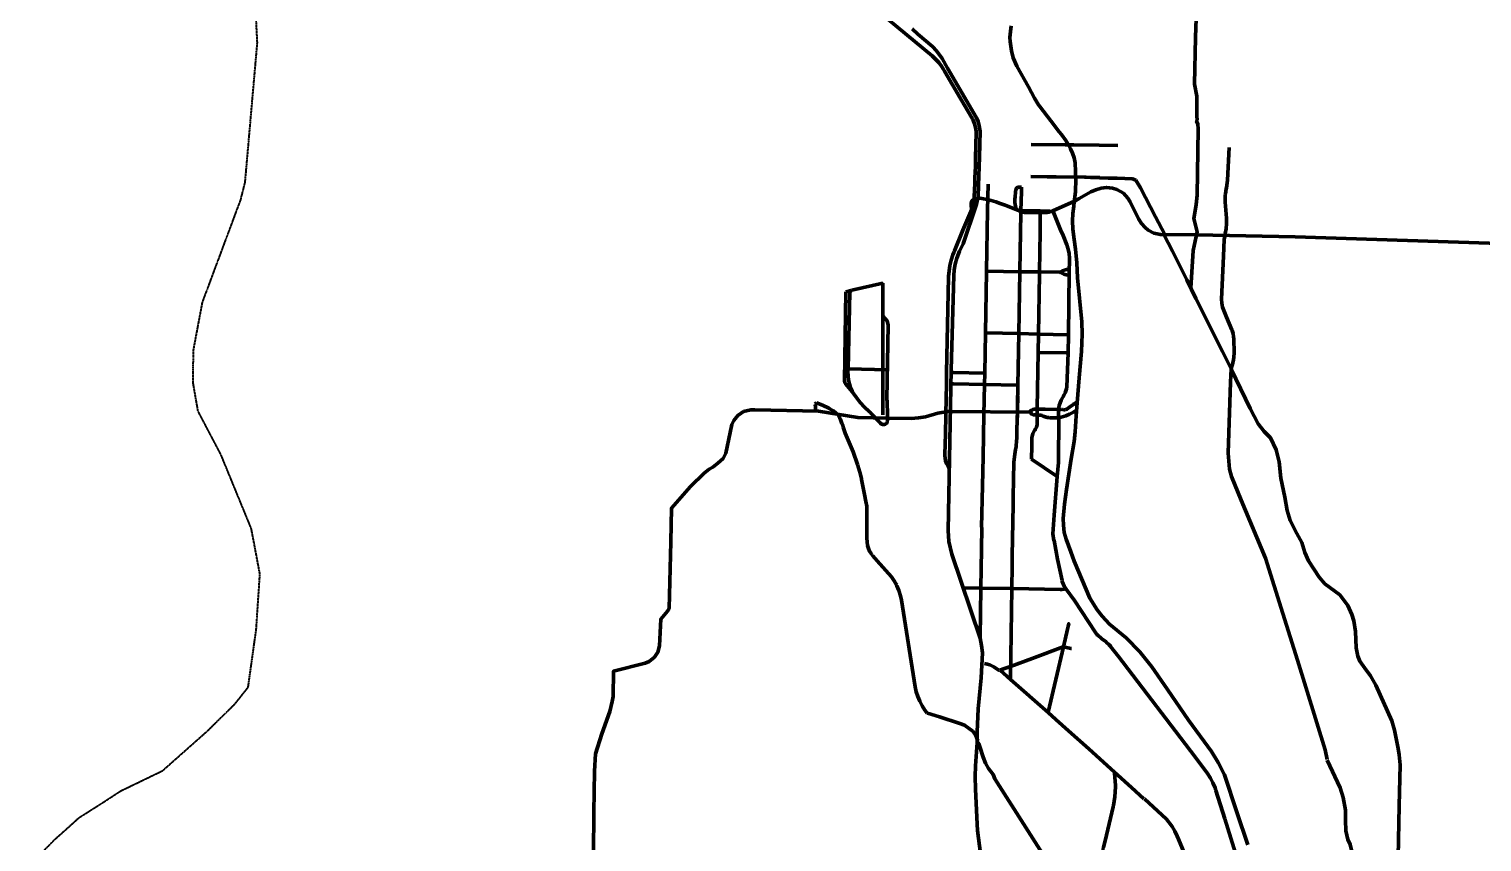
# Model space of a CAD drawing. Header units: feet. Extents: x -383819 to -15998, y -152022 to 104900.
# Drawn here: x -367164 to -312136, y 12482 to 43276 of the extents above; entities that cross this region are included whole.
import ezdxf

# ---------------------------------------------------------------- set-up
doc = ezdxf.new("R2010")
doc.units = ezdxf.units.FT
doc.linetypes.add('LONG_DASH_SHORT_DASH', pattern=[9.9, 6, -1.2, 1.5, -1.2])
for name, color, linetype, lineweight in [('11', 7, 'LONG_DASH_SHORT_DASH', 40), ('57', 7, 'Continuous', 200), ('58', 7, 'Continuous', 200), ('59', 7, 'Continuous', 200), ('60', 7, 'Continuous', 200)]:
    doc.layers.add(name, color=color, linetype=linetype, lineweight=lineweight)

msp = doc.modelspace()

# ---------------------------------------------------------------- linework, layer by layer
at = {"layer": '11'}
msp.add_lwpolyline([(-367164, 11587.48), (-366193, 12571), (-365260.23, 13409.36), (-364407, 13950), (-363688.51, 14417.22), (-362105.73, 15181.41), (-360379, 16712), (-359355.23, 17723.19), (-358865, 18343), (-358558.3, 20536.31), (-358419, 22634), (-358746.47, 24357.28), (-359897.59, 27159.32), (-360760.92, 28798.47), (-360949.09, 29872.77), (-360938.02, 31091.05), (-360594.9, 32921.24), (-359144.93, 36808.66), (-358978.91, 37473.18), (-358516, 42756), (-358569.37, 43788.86)], dxfattribs=at)
at = {"layer": '57'}
for p, q in [((-329240.92, 28756.61), (-332266.86, 28793.16)), ((-328674.25, 28870.44), (-328927.44, 28877.02)), ((-327586.63, 29074.01), (-327469.69, 29160.21))]:
    msp.add_line(p, q, dxfattribs=at)
for points in [[(-333721.73, 43288.26), (-333502.95, 43077.4), (-332950.11, 42613.92), (-332791.08, 42446.26), (-332581.9, 42157.92), (-332379.12, 41788.42), (-331277.17, 39913.7), (-331219.53, 39768.46), (-331174.71, 39610.41), (-331139.81, 39412.98), (-331164.04, 38422.9), (-331200.32, 37352.84), (-331221.67, 36929.42), (-331277.17, 36647.49), (-331788.39, 35139.59), (-331920.73, 34864.07), (-332018.92, 34597.09), (-332085.09, 34366.42), (-332125.64, 34158.72), (-332142.72, 33943), (-332236.64, 30364.95)], [(-329962.83, 43403.93), (-329996.35, 43180.31), (-330011.25, 42954.84), (-330007.53, 42810.88), (-329957.24, 42445.64), (-329884.61, 42182.9), (-329746.8, 41874.96), (-329311.03, 41082.99), (-329078.24, 40658.12), (-328928.33, 40411.68), (-328883.64, 40344.6), (-328460.9, 39804.2), (-328142.45, 39384.92), (-328058.64, 39286.15), (-327892.9, 39051.36), (-327777.44, 38868.74), (-327714.12, 38743.89), (-327645.22, 38578.04), (-327585.62, 38393.56), (-327546.51, 38205.35), (-327526.03, 37875.05), (-327520.44, 37588.08), (-327533.48, 37105.44), (-327574.45, 36717.85), (-327598.66, 36570.63), (-327630.32, 36294.84), (-327645.22, 36007.87), (-327624.73, 35689.22), (-327578.17, 35303.48), (-327524.17, 34941.5), (-327475.75, 34421.6), (-327458.99, 33849.52), (-327291.38, 32190.11), (-327271.36, 31713.07), (-327297.44, 31060.86), (-327396.14, 30065.3), (-327472.49, 29114.01), (-327502.29, 28622.06), (-327518.02, 28426.93), (-327545.12, 28015.97), (-327586.09, 27652.59), (-327695.97, 26996.66)], [(-327570.93, 36751.19), (-327560.63, 36755.75), (-327389.91, 36851.7), (-326952.57, 37106.78), (-326758.45, 37188.69), (-326557.33, 37247.19), (-326358.53, 37275.27), (-326134.02, 37251.87), (-325965.63, 37202.73), (-325715.08, 37059.6), (-325552.85, 36865.74), (-325461.64, 36727.67), (-325143.57, 36091.15), (-325032.48, 35909.78), (-324896.84, 35757.67), (-324775.22, 35657.05), (-324567.08, 35549.4), (-324436.11, 35514.3), (-324314.5, 35493.23), (-322947.52, 35476.85), (-319213.76, 35399.63), (-311864.35, 35165.61), (-311635.16, 35156.25)], [(-332235.67, 30364.66), (-332356.36, 24283.19), (-332328.19, 23860.37), (-332215.5, 23381.17), (-331144.9, 20202.41), (-331088.43, 19919.25), (-331057.68, 19647.35), (-331099.54, 18701.31), (-331218.79, 17524.24), (-331248.58, 16647.95), (-331259.76, 16252.9), (-331224.37, 16236.12), (-331190.85, 16195.13), (-331149.88, 16090.77), (-331032.56, 15692.93), (-330939.44, 15471.18), (-330829.57, 15268.06), (-330647.06, 15032.33), (-330585.61, 14872.07), (-328059.43, 10903.84)], [(-332271.02, 28800.3), (-332741.72, 28722.34), (-333216.97, 28592.41), (-333479.27, 28543.03), (-333749.35, 28524.84), (-334611.55, 28540.44), (-335770.45, 28563.82), (-337265.02, 28802.89), (-339674.73, 28853.44), (-339821.1, 28849.67), (-340098.98, 28792.5)], [(-329257.3, 28769.26), (-329206.33, 28830.87), (-329191.75, 28841.05), (-329170.88, 28853.01), (-329149.14, 28862.62), (-329126.48, 28869.9), (-329103.19, 28874.78), (-329079.54, 28877.19), (-329078.98, 28877.19), (-329053.8, 28877.11), (-329028.74, 28877.27), (-328927.44, 28877.02)], [(-328902.42, 28653.55), (-329013.11, 28655.75), (-329068.26, 28658.75), (-329089.39, 28659.08), (-329108.1, 28661.34), (-329126.45, 28665.54), (-329144.29, 28671.65), (-329161.38, 28679.58), (-329177.54, 28689.26), (-329192.61, 28700.57), (-329206.41, 28713.39), (-329209.33, 28716.73), (-329240.92, 28756.61)], [(-328161.52, 28556.48), (-328170.99, 28555.14), (-328248.07, 28548.13), (-328338.69, 28545.11), (-328481.53, 28551.54), (-328506.66, 28552.68), (-328531.53, 28555.79), (-328600.41, 28566.31), (-328681.05, 28587.45), (-328759.03, 28616.89), (-328802, 28633.19), (-328846.43, 28644.91), (-328902.42, 28653.55)], [(-328674.25, 28870.44), (-328168.8, 28864.86), (-328127.76, 28864.79), (-328086.94, 28869.02), (-328046.79, 28877.48), (-328043.81, 28878.44)], [(-328161.52, 28556.48), (-328122.86, 28563.79), (-328073.84, 28574.86), (-327896.55, 28628.86), (-327755.19, 28684.51), (-327681.47, 28720.42), (-327601.72, 28764.95), (-327489.46, 28833.81)], [(-327904.94, 28858.44), (-327925.85, 28855.78), (-327949.93, 28855.25), (-327973.91, 28857.25), (-327997.55, 28861.74), (-328020.61, 28868.67), (-328043.81, 28878.46)], [(-327899.69, 28859.24), (-327860.97, 28879.68), (-327754.09, 28947.39), (-327598.42, 29065.32), (-327586.62, 29074.02)], [(-327695.97, 26998.52), (-327874.75, 25832), (-327951.1, 25281.81), (-327993.93, 24730.23), (-327988.35, 24487.98), (-327952.96, 24198.68), (-327885.92, 23948.97), (-327712.73, 23466.34), (-327578.64, 23116.01), (-326981.32, 21722.15), (-326714.08, 21280.04), (-326525.99, 21030.34), (-326237.34, 20728.46), (-325606.96, 20208.09), (-325096.69, 19686.32), (-324634.84, 19117.03), (-324050.08, 18259.84), (-323255.82, 17097.98), (-322384.29, 15910.49), (-322123.56, 15491.21), (-321885.19, 15019.76), (-321414.03, 13614.71), (-321005.27, 12368.99)]]:
    msp.add_lwpolyline(points, dxfattribs=at)
at = {"layer": '58'}
for p, q in [((-326964.78, 37656.14), (-326614.38, 37647.47)), ((-328387.38, 36389.52), (-327570.93, 36751.2)), ((-321857.4, 36713.53), (-321816.35, 36110.52)), ((-324182.97, 35496.66), (-323861.09, 34865.18)), ((-332444.38, 28654.23), (-332458.75, 27946.01)), ((-332443.12, 28716.53), (-332444.38, 28654.23)), ((-330995.97, 28675.16), (-331029.2, 27071.9)), ((-328220.52, 26321.99), (-329192.96, 26983.52)), ((-335787.07, 26786.23), (-335702.15, 26490.62)), ((-329863.22, 26870.41), (-329887.26, 25554.15)), ((-327881.25, 22054.42), (-327567.08, 21624.48)), ((-334116.97, 21636.43), (-333608.08, 18359.06)), ((-327563.09, 21625.7), (-326777.41, 20422.22)), ((-326699.91, 20323.15), (-326533.46, 20181)), ((-326198.95, 19887.1), (-325906.8, 19509.9)), ((-322212.14, 14431.62), (-321878.08, 13356.49)), ((-321878.08, 13356.49), (-321245.65, 11321.06))]:
    msp.add_line(p, q, dxfattribs=at)
for points in [[(-335949.97, 44748.15), (-332957.36, 42256.53), (-332936.64, 42239.28)], [(-332936.64, 42239.28), (-332917.36, 42221.57), (-332815.66, 42128.15), (-332706.05, 42005.77), (-332608.86, 41873.32), (-332546.02, 41770.38)], [(-332547, 41772.26), (-332493.26, 41677.11), (-331884.83, 40645.87), (-331723.16, 40368.04)], [(-331723.56, 40372.53), (-331467.63, 39938.76), (-331430.3, 39869.43)], [(-331301.35, 38959.14), (-331291.48, 39286.37), (-331296.07, 39409.21), (-331317.32, 39550.55), (-331354.22, 39688.64), (-331406.32, 39821.75), (-331428.62, 39865.46)], [(-321713.87, 38784.5), (-321771.27, 37554.01), (-321781.86, 37452.62)], [(-327191.36, 37664.96), (-328267.9, 37679.42), (-328601.13, 37683.09), (-329216.68, 37689.86)], [(-327194.03, 37663.07), (-327127.01, 37661.04), (-326964.78, 37656.14)], [(-326619.68, 37645.11), (-326288.88, 37633.4), (-325950.58, 37621.42)], [(-325950.58, 37621.42), (-325369.02, 37600.83), (-325241.31, 37557.8)], [(-325241.31, 37557.8), (-325062.05, 37262.32), (-324495.03, 36161.96), (-324142.19, 35491.17)], [(-321855.46, 37009.05), (-321852.45, 37027.74), (-321820.26, 37227.8), (-321813.08, 37262.99), (-321784.34, 37450.65)], [(-331356.96, 37195.51), (-331357.58, 37175.51), (-331369.46, 36930.22), (-331398.15, 36668.32), (-331400.9, 36649.05)], [(-329702.08, 36397.29), (-329749.04, 36446.22), (-329769.46, 36474.3), (-329786.06, 36501.16), (-329797.47, 36527.47), (-329807.51, 36565.58), (-329818.49, 36627.31), (-329824.78, 36708.09), (-329825.59, 36820.65), (-329819.02, 36937.24), (-329803.8, 37086.69), (-329799.45, 37113.68), (-329787.89, 37185.33), (-329786.98, 37190.17), (-329783.61, 37203.07), (-329778.9, 37215.52), (-329772.92, 37227.42), (-329765.73, 37238.62), (-329757.4, 37249.01), (-329748.04, 37258.47), (-329737.74, 37266.9), (-329726.62, 37274.2), (-329714.79, 37280.3), (-329702.37, 37285.15), (-329686.91, 37287.09), (-329578.29, 37284.53)], [(-321855.46, 37009.05), (-321856.79, 36987.74), (-321864.55, 36863.47), (-321857.72, 36716.66), (-321857.4, 36713.53)], [(-331404.07, 36650.33), (-331415, 36578.16), (-331459.51, 36453.92), (-331791.94, 35652.01)], [(-329683.02, 36398.88), (-329584.79, 36342.71), (-329467.86, 36323.99), (-328841.09, 36328.67), (-328607.79, 36327.5), (-328534.12, 36334.52), (-328454.61, 36360.27), (-328373.35, 36394.2)], [(-328864.65, 36389.15), (-328869.86, 36389.28), (-329590.21, 36392.4), (-329594.16, 36392.48)], [(-328352.98, 36369.62), (-328505.75, 36380.81), (-328864.5, 36389.15)], [(-329595.73, 36313.15), (-329635.28, 34109.22), (-329635.69, 34084.63)], [(-321816.35, 36110.52), (-321814.23, 35911.56), (-321828.1, 35713.06), (-321855.5, 35531.91)], [(-331791.94, 35652.01), (-332114.42, 34874.08), (-332122.35, 34854.94)], [(-330872.13, 35629.44), (-330900.35, 34118.02), (-330903.38, 34102.71)], [(-321854.28, 35530.56), (-321893.43, 35307.47), (-321930.14, 34668.39), (-321994.16, 33042.97)], [(-332337.97, 33897.78), (-332336.28, 33917.83), (-332320.05, 34109.5), (-332286.25, 34319.21), (-332236.77, 34525.79), (-332171.89, 34728.06), (-332130.5, 34834.08), (-332122.35, 34854.94)], [(-323861.09, 34865.18), (-323314.21, 33779.95), (-322966.24, 33072.92), (-321975.18, 31087.96), (-321635.75, 30408.13)], [(-332337.97, 33897.78), (-332338.38, 33877.83), (-332411.58, 30270.33), (-332420.21, 29844.78)], [(-330942.55, 31771.16), (-330903.79, 34078.02), (-330903.38, 34102.71)], [(-329635.69, 34084.63), (-329675.09, 31739.27), (-329707.96, 29782.05)], [(-321995.39, 33040.63), (-321983.96, 32889.78), (-321956.67, 32740.98), (-321941.37, 32682.37)], [(-321941.37, 32682.37), (-321816.57, 32356.57), (-321608.47, 31882.07), (-321600.1, 31859.37)], [(-330996.63, 28659.16), (-330975.48, 29811.37), (-330968.2, 30244.62), (-330942.55, 31771.16)], [(-321600.1, 31859.37), (-321563.4, 31737.9), (-321542.26, 31612.78), (-321537.52, 31546.39), (-321517.71, 31013.54)], [(-321519.62, 31010.01), (-321527.05, 30844.76), (-321539.92, 30741.29)], [(-321632.89, 30396.75), (-320911.66, 28895.77), (-320611.15, 28317.77), (-320384.1, 28035.44)], [(-321539.92, 30741.29), (-321567.09, 30626.19), (-321571.11, 30613.52), (-321631.36, 30403.4)], [(-332420.21, 29844.78), (-332432.12, 29257.59), (-332441.11, 28711.92)], [(-329707.96, 29782.05), (-329740.68, 28268.17), (-329716.43, 29383.91)], [(-337376, 28982.81), (-337392.94, 29043.34), (-337405.7, 29072.07)], [(-337405.32, 29073.66), (-337361.93, 29098.62), (-337338.61, 29112.02)], [(-337401.67, 28805.76), (-337388.67, 28849.64), (-337381.48, 28880.17), (-337377.53, 28911.34), (-337377.39, 28917.73), (-337376, 28982.81)], [(-337337.18, 29113.56), (-337114.43, 29023.74), (-336870.56, 28909.77), (-336817.08, 28882.37), (-336690.27, 28815.33), (-336495.76, 28631.63)], [(-329745.91, 28273.17), (-329746.26, 28253.17), (-329755.68, 27950.25), (-329757.59, 27825.28), (-329757.8, 27811.66)], [(-336284.85, 28040.62), (-336251.93, 27969.43), (-335952.65, 27255.53), (-335788.73, 26783.16)], [(-332458.75, 27946.01), (-332474.82, 27153.86), (-332475.13, 27138.84)], [(-329757.8, 27811.66), (-329757.94, 27785.28), (-329758.62, 27654.15), (-329775.41, 27497.31), (-329779.45, 27474), (-329782.95, 27453.78)], [(-320380.76, 28035.44), (-320144.53, 27795.72), (-319924.16, 27341.34), (-319820.65, 26883.61), (-319757.21, 26268.86), (-319603.61, 25547.19), (-319517.28, 25036.67), (-319393.26, 24664.3), (-319150.64, 24165.11), (-318962.53, 23829.04), (-318845.66, 23451.5), (-318706.26, 23126.57), (-318295.57, 22515.16), (-318081.87, 22264.58), (-317520.92, 21836.92), (-317214.57, 21438.49), (-317060.97, 21101.05), (-316994.19, 20860.49), (-316924.07, 20449.54), (-316897.36, 19834.79), (-316840.6, 19523.22), (-316760.46, 19336.12), (-316570.14, 19065.5), (-316356.45, 18771.49), (-316152.77, 18417.33), (-315549.25, 17075.89), (-315449.08, 16721.74), (-315313.01, 16015.93), (-315269.61, 15782.06), (-315229.54, 15401.18), (-315269.61, 13853.42), (-315313.01, 11922.29)], [(-332475.13, 27138.84), (-332474.21, 27113.86), (-332471.05, 27028.11), (-332451.09, 26919.07), (-332415.65, 26814.02), (-332365.49, 26715.17), (-332336.08, 26671.41), (-332309.62, 26632.04)], [(-331083.95, 24402.72), (-331056.96, 25975.54), (-331028.57, 27075.82)], [(-329782.54, 27451.3), (-329801.2, 27342.73), (-329833.87, 27165.61), (-329864.52, 26871.81)], [(-335702.15, 26490.62), (-335641.02, 26249.27), (-335634.13, 26222.09)], [(-335634.13, 26222.09), (-335631.62, 26209.27), (-335521.11, 25645.05), (-335465.9, 25380.35)], [(-328220.52, 26321.99), (-328341.81, 24854.95), (-328386.68, 24158.8), (-328348.05, 23901.39)], [(-335465.9, 25380.35), (-335437.78, 25197.58), (-335429.6, 25104.33), (-335433.7, 23991.35)], [(-329923.66, 23314.28), (-329893.65, 25252.42), (-329890.66, 25531.08), (-329890.45, 25551.32)], [(-331081.88, 24395.4), (-331094.11, 23572.39), (-331116.02, 22098.55), (-331143.89, 20222.59)], [(-335433.7, 23991.35), (-335426.06, 23852.42), (-335402.54, 23715.29), (-335369.31, 23598.61)], [(-328040.85, 22381.48), (-328208.27, 23191.59), (-328341.45, 23900.59)], [(-335369.31, 23598.61), (-335328.01, 23498.04), (-335272.42, 23404.6), (-335240.52, 23363.92), (-335222.39, 23340.8)], [(-335222.39, 23340.8), (-335208.14, 23323.92), (-335046.32, 23132.27), (-334494.98, 22521.61)], [(-329928.18, 23312.97), (-329934.95, 22942.2), (-329946.94, 22078.83), (-329991.9, 18647.42)], [(-334494.98, 22521.61), (-334392.68, 22370.83), (-334312.12, 22226.26), (-334301.28, 22206.23)], [(-334301.28, 22206.23), (-334293.33, 22186.26), (-334221.44, 22005.55), (-334156.66, 21799.46), (-334116.97, 21636.43)], [(-328043.69, 22376.28), (-328001.19, 22258.34), (-327957.94, 22173.73), (-327879.68, 22054.3)], [(-326777.41, 20422.22), (-326703.25, 20327.87), (-326691.58, 20315.53)], [(-326533.46, 20181), (-326367.23, 20057.46), (-326362.57, 20053.7)], [(-326362.57, 20053.7), (-326248.83, 19946.62), (-326197.02, 19889.78)], [(-325906.8, 19509.9), (-323013, 15723.37), (-322526.06, 15076.13)], [(-330976.64, 19236.59), (-330872.63, 19220.64), (-330772.22, 19189.12), (-330677.75, 19142.76), (-330628.84, 19111.12)], [(-330628.84, 19111.12), (-330423.8, 18977.56), (-330415.31, 18972.43)], [(-330382.92, 18984.59), (-329994.68, 18640.72), (-328571.28, 17379.95), (-328279.58, 17121.58), (-327800.54, 16697.27)], [(-333608.08, 18359.06), (-333563.63, 18171.9), (-333503.79, 17989.08), (-333428.97, 17811.86), (-333339.69, 17641.46), (-333236.56, 17479.07), (-333142.82, 17355.5)], [(-333148.61, 17359.31), (-333140.93, 17355.95), (-332682.02, 17222.13), (-331913.04, 16972.32)], [(-331913.04, 16972.32), (-331735.46, 16905.1), (-331403.88, 16668.98)], [(-331403.88, 16668.98), (-331308.47, 16510.84), (-331227.32, 16307.17)], [(-327800.54, 16697.27), (-327025.96, 16011.19), (-326049.15, 15126.95)], [(-331259.77, 16251.27), (-331319.35, 15361.23), (-331331.11, 14955.96), (-331319.71, 14475.51), (-331258.01, 13157.01), (-331236.86, 12910.07), (-331035.9, 11366.69), (-330990.06, 11103.87), (-330945.99, 10957.04), (-330554.66, 9852.42), (-330410.11, 9388.52), (-330203.43, 8507.92), (-330134.68, 8262.74), (-329242.71, 5738.21), (-329184.54, 5547.71), (-329103.45, 5239.03), (-329047.04, 4918.01), (-329031.18, 4725.31), (-329029.41, 4631.83), (-329019.33, 4313.91)], [(-326350.44, 12743.76), (-326107.24, 13810.12), (-326101.99, 13835.12), (-326095.99, 13860.14), (-326044.03, 14188.96), (-326021.2, 14564.87), (-326019.68, 14589.86), (-326021.05, 14614.87), (-326047.26, 15092.49), (-326049.15, 15126.95)], [(-326049.15, 15126.95), (-325411.98, 14550.17), (-324937.71, 14116.51)], [(-322526.06, 15076.13), (-322418.59, 14901.08), (-322325.06, 14718.2), (-322246.05, 14528.59), (-322212.14, 14431.62)], [(-324921.16, 14119.14), (-324079.74, 13340.67), (-323868.67, 13066.27), (-323763.51, 12896.39), (-323675.72, 12699.19), (-323625.64, 12592.27), (-320890.17, 5976.94), (-320719.88, 5322.1), (-320658.6, 5032.54)], [(-326489.67, 12123.84), (-326489.27, 12149.46), (-326488.89, 12174.34), (-326486.25, 12199.47), (-326484.49, 12216.15), (-326480.5, 12235.32), (-326475.25, 12260.47), (-326468.2, 12285.33), (-326430.84, 12417.04), (-326351.89, 12744.12)]]:
    msp.add_lwpolyline(points, dxfattribs=at)
for centre, radius, start, end in [((-392726.49, 39961.41), 61431.83, 357.41945, 359.06481), ((-338734.11, 27468.3), 2515.41, 13.13317, 27.35781)]:
    msp.add_arc(centre, radius, start, end, dxfattribs=at)
msp.add_spline([(-331456.06, 36448.17), (-331447.91, 36420.02), (-331452.48, 36433.72), (-329615.8, 36380.9)], degree=3, dxfattribs=at)
at = {"layer": '59'}
for p, q in [((-328092.21, 35676.41), (-328373.82, 36359.04)), ((-328003.34, 35460.97), (-328092.21, 35676.41)), ((-334823.46, 33653.26), (-336006.04, 33384.52)), ((-328897.15, 34074.09), (-328097.43, 34062.68)), ((-327800.46, 31692.11), (-327764.26, 34057.37)), ((-336034.66, 33369.78), (-336227.88, 33318.01)), ((-336075.05, 33292.88), (-336146.17, 30398.78)), ((-327810.61, 31006.37), (-327800.46, 31692.11)), ((-327883.71, 31004.65), (-328943.36, 31021.07))]:
    msp.add_line(p, q, dxfattribs=at)
for points in [[(-323156.52, 33459.54), (-323073.01, 34886.96), (-322924.65, 35589), (-323051.7, 36093.19), (-322992.65, 36393.11), (-322961.74, 36634.34), (-322924.65, 36986.91), (-322887.56, 39501.27), (-322893.74, 39674.47), (-322943.2, 39785.8), (-322924.65, 39841.47), (-322937.02, 39971.37), (-322937.02, 40729.07), (-323017.33, 41182.34), (-322980.29, 42955.83), (-322914.24, 45102.36), (-322825.75, 47922.71), (-322825.75, 49079.38), (-322599.12, 49531.65)], [(-330839.02, 37403.14), (-330857.41, 36418.11), (-330872.13, 35629.44)], [(-329594.3, 36392.48), (-329581.28, 37117.9), (-329578.29, 37284.53)], [(-328865.61, 36295.03), (-328873.9, 35593.81), (-328897.15, 34074.09)], [(-327764.25, 34057.37), (-327756.74, 34548.94), (-327757.67, 34592.11), (-327772.93, 34767.27), (-327806.4, 34939.87), (-327857.74, 35108.04), (-328003.34, 35460.97)], [(-328099, 34062.7), (-328074, 34079.98), (-328068.41, 34083.94), (-328022.06, 34111.03), (-327973.13, 34133.12), (-327922.19, 34149.97), (-327869.73, 34161.4), (-327816.37, 34167.29), (-327787.7, 34167.44), (-327762.57, 34167.57)], [(-334905.59, 33634.6), (-334885.65, 33634.77), (-334873.52, 33634.87), (-334845.12, 33619.83), (-334827.28, 33593.11), (-334826.79, 33590.14), (-334823.51, 33570.08)], [(-334823.46, 33653.26), (-334827.4, 28686.25), (-334827.42, 28666.91)], [(-330903.38, 34102.71), (-330880.72, 34102.39), (-329635.69, 34084.63), (-328897.15, 34074.09)], [(-328897.15, 34074.09), (-328898.67, 33974.93), (-328930.98, 31731.84), (-328931.16, 31720.55), (-328942.52, 31021.06)], [(-327765.82, 33955.34), (-327792.21, 33955.94), (-327821.07, 33956.58), (-327874.51, 33963.4), (-327926.97, 33975.78), (-327977.84, 33993.57), (-328026.56, 34016.59), (-328072.61, 34044.56), (-328097.43, 34062.68)], [(-336227.88, 33318.01), (-336280.34, 29953.1), (-336263.68, 29888.47), (-336237.69, 29837.8), (-335970.33, 29526.58)], [(-336006.04, 33384.52), (-336040.57, 33365.53), (-336064.84, 33334.48), (-336074.92, 33296.38), (-336075.05, 33292.88)], [(-334823.42, 32417.01), (-334657.93, 32221.71), (-334625.77, 32058.2), (-334670.06, 29254.74), (-334662.9, 29171.2), (-334648.37, 28662.9)], [(-327824.47, 31692.71), (-328931.16, 31720.55), (-329675.09, 31739.27), (-330917.04, 31770.52)], [(-328942.52, 31021.06), (-328976.48, 28930.63), (-328976.79, 28911.16)], [(-328171.86, 28864.89), (-328157.86, 28940.76), (-328143.21, 29020.29), (-328113.13, 29122.23), (-328072.56, 29220.49), (-328023.17, 29311.68), (-327997.26, 29352.97), (-327991.48, 29361.73), (-327957.12, 29416.86), (-327921.34, 29490.44), (-327893.46, 29567.36), (-327873.76, 29646.74), (-327862.47, 29727.78), (-327812.81, 31006.38)], [(-336146.17, 30398.78), (-336147.83, 30331.29), (-336139.91, 30132.33)], [(-334652.59, 30360.48), (-336124.52, 30398.23), (-336146.17, 30398.78)], [(-330982.3, 30244.87), (-332151.22, 30265.69), (-332167.26, 30265.98)], [(-336139.91, 30132.33), (-336124.44, 29982.4), (-336093.17, 29834.95), (-336046.47, 29691.65), (-335984.84, 29554.09), (-335970.33, 29526.58)], [(-335970.33, 29526.58), (-335832, 29326.08), (-335680.81, 29135.1), (-335517.41, 28954.44), (-335342.51, 28784.9), (-335285.74, 28734.79), (-335267.07, 28718.31)], [(-335276.05, 28726.4), (-334910.74, 28341.55), (-334873.08, 28310.96), (-334827.55, 28294.17), (-334779.04, 28293), (-334732.75, 28307.56), (-334693.65, 28336.3), (-334665.93, 28376.12), (-334657.91, 28404.09), (-334651.93, 28429.65), (-334644.58, 28670.55)], [(-328978.37, 28927.09), (-328980.32, 28375.26), (-328980.53, 28361.67)], [(-328161.52, 28556.48), (-328169.57, 28652.89), (-328171.86, 28864.89)], [(-328980.53, 28361.67), (-328987.61, 28277.77), (-329010.4, 28196.72), (-329048.08, 28121.42), (-329050.71, 28117.51), (-329064.13, 28097.53), (-329142.35, 27960.98), (-329184.21, 27789.92)], [(-328220.52, 26321.99), (-328176.34, 26856.32), (-328161.52, 28556.48)], [(-329180.91, 27794.4), (-329181.3, 27774.4), (-329187.76, 27446), (-329192.7, 27007.1), (-329192.96, 26983.52)], [(-331774.04, 22109.66), (-331099.44, 22098.27), (-329946.94, 22078.83), (-329294.99, 22067.84)], [(-329294.99, 22067.84), (-328113.04, 22047.91), (-328042.78, 22046.06), (-327868.5, 22065.48)], [(-327802.04, 20660.83), (-327786.56, 20746.15), (-327829.05, 20545.68), (-327986.82, 19872.73)], [(-329173.41, 19434.42), (-327999.27, 19867.35), (-327986.82, 19872.73)], [(-327986.82, 19872.73), (-328566.36, 17400.93), (-328571.28, 17379.95)], [(-327988.07, 19874.62), (-327705.89, 19813.98), (-327686.37, 19809.78)], [(-330382.92, 18984.59), (-330290.78, 19022.43), (-329987.83, 19134.13), (-329173.41, 19434.42)]]:
    msp.add_lwpolyline(points, dxfattribs=at)
at = {"layer": '60'}
msp.add_line((-329731.66, 29782.6), (-330975.48, 29811.37), dxfattribs=at)
for points in [[(-329204.1, 38906.84), (-327918.62, 38890.99), (-327894.95, 38890.69)], [(-327900.85, 38890.77), (-327591.74, 38886.95), (-326638.25, 38873), (-325932.62, 38862.67)], [(-321249.74, 25432.75), (-321617.03, 26322.31), (-321696.33, 26598.79), (-321753.09, 27206.86), (-321659.6, 29898.09), (-321639.57, 30400.09)], [(-330975.48, 29811.37), (-332156.71, 29838.69), (-332177.9, 29839.18)], [(-340098.98, 28792.5), (-340191.49, 28730.07), (-340324.92, 28641.78), (-340464.44, 28449.89), (-340540.47, 28290.97), (-340610.58, 27990.82), (-340776.79, 27213.84), (-340805.36, 27135.89), (-340880.67, 27005.96), (-341079.34, 26827.94), (-341268.92, 26685.02), (-341409.16, 26601.87), (-341588.35, 26453.75), (-342107.75, 25944.42), (-342833.6, 25120), (-342862.17, 23854.49), (-342921.9, 21326.68), (-342982.51, 21228.95), (-343236.13, 20920.64), (-343280.28, 19907.18), (-343345.21, 19670.71), (-343476.35, 19485.55), (-343681.52, 19314.04), (-343829.54, 19254.27), (-345026.76, 18952.84), (-345039.74, 17995.24), (-345073.5, 17802.95), (-345172.19, 17426.15), (-345465, 16580.94), (-345709.11, 15816.96), (-345742.87, 15167.31), (-345768.84, 13599.03), (-345787.02, 12052.86)], [(-318003.41, 15601.64), (-318073.53, 15976.68), (-319127.81, 19372.88), (-319675.41, 21131.12), (-320339.03, 23226.8), (-321249.74, 25432.75)], [(-317993.39, 15584.94), (-317505.9, 14535.84), (-317386.53, 14171.67), (-317306.39, 13686.37), (-317303.05, 13312.17), (-317286.36, 12901.22), (-317209.56, 12577.14), (-317133.25, 12383.71), (-317035.94, 12015.84), (-316992.53, 11370.17), (-316915.73, 10869.01), (-316822.24, 10685.26), (-316655.29, 10478.11), (-315935.85, 9632.88), (-315712.03, 9144.18), (-315411.52, 8676.44), (-315274.62, 8502.7), (-314927.36, 8165.25), (-313201.94, 6417.04), (-312584.23, 5792.26), (-311986.54, 5087.29)]]:
    msp.add_lwpolyline(points, dxfattribs=at)

doc.saveas('drawing.dxf')
